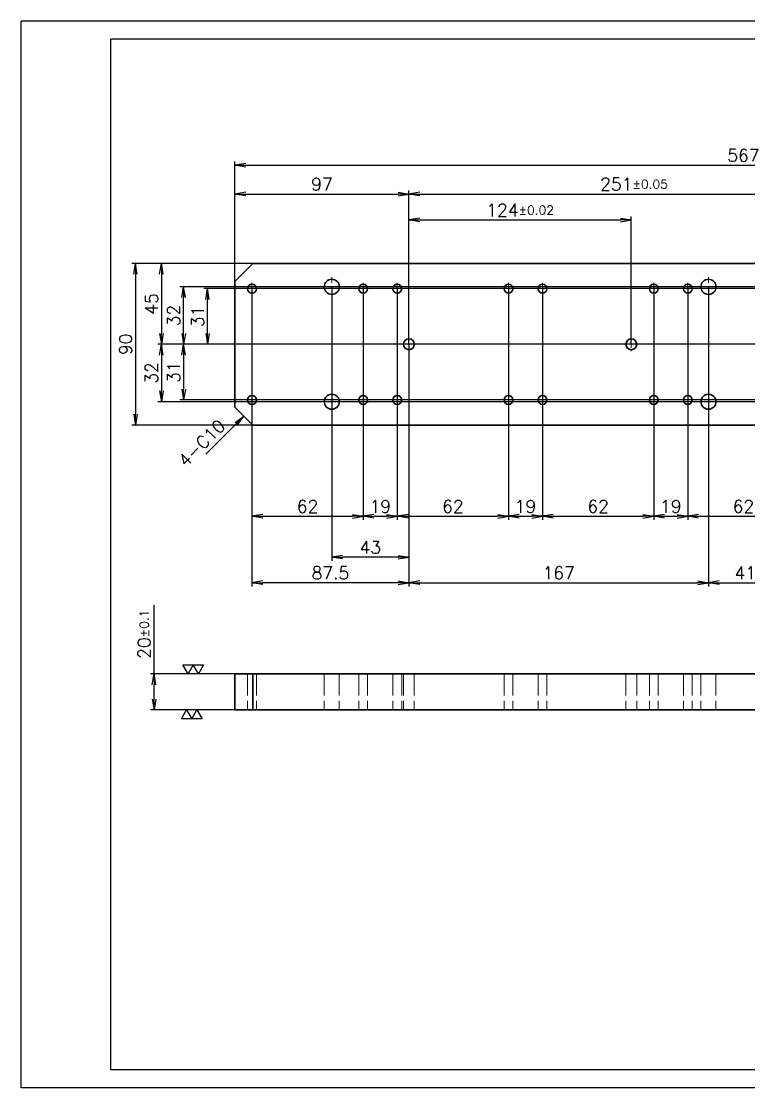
# Model space of a CAD drawing. Extents: x 0 to 18500, y -51 to 3802.
# Drawn here: x 16292 to 16697, y -5 to 589 of the extents above; entities that cross this region are included whole.
import ezdxf

# ---------------------------------------------------------------- set-up
doc = ezdxf.new("R2010")
doc.units = 0
doc.header["$MEASUREMENT"] = 0
for name, pattern in [('CENTER-HOKUTO', [23, 20, -1, 1, -1]), ('DASHDOT', [18.5, 12, -3, 0.5, -3]), ('DASHED', [15, 12, -3]), ('HIDDEN-HOKUTO', [3.8, 2.5, -1.3])]:
    doc.linetypes.add(name, pattern=pattern)
doc.layers.get('0').update_dxf_attribs({"linetype": 'CONTINUOUS'})
doc.layers.get('DEFPOINTS').update_dxf_attribs({"linetype": 'CONTINUOUS'})
for name, color, linetype in [('AM_7', 2, 'CENTER-HOKUTO'), ('AM_HID', 1, 'HIDDEN-HOKUTO'), ('AM_VIS', 7, 'CONTINUOUS'), ('WORD_DIM', 253, 'CONTINUOUS')]:
    doc.layers.add(name, color=color, linetype=linetype)
doc.styles.get("Standard").update_dxf_attribs({"font": 'romans.shx', "bigfont": 'bigfont.shx'})
doc.dimstyles.new('STANDARD1-2', dxfattribs={"dimscale": 2, "dimtxt": 3.5, "dimasz": 3, "dimexe": 1, "dimexo": 0, "dimgap": 1, "dimtad": 3, "dimdsep": 46, "dimtxsty": 'Standard', "dimblk1": 'OPEN', "dimblk2": 'OPEN', "dimsah": 1, "dimcen": 0, "dimclrd": 256, "dimclre": 256, "dimclrt": 3, "dimadec": 0, "dimazin": 0, "dimtfac": 1, "dimtmove": 0, "dimatfit": 3, "dimldrblk": 'OPEN', "dimfxl": 0, "dimtolj": 1, "dimtzin": 0, "dimarcsym": 0})

# ---------------------------------------------------------------- blocks, each defined once
blk = doc.blocks.new('_OPEN')
at = {"color": 0}
for p, q in [((-1, 0.167), (0, 0)), ((-1, -0.167), (0, 0)), ((0, 0), (-1, 0))]:
    blk.add_line(p, q, dxfattribs=at)
blk = doc.blocks.new('*D1468')
at = {"layer": 'DEFPOINTS', "color": 0, "linetype": 'Continuous'}
for p in [(16977.64, 508.7), (16410.64, 443.96), (16977.64, 443.96)]:
    blk.add_point(p, dxfattribs=at)
at = {"layer": 'WORD_DIM', "linetype": 'Continuous', "lineweight": -2}
for p, q in [((16410.64, 443.96), (16410.64, 510.7)), ((16416.64, 508.7), (16971.64, 508.7)), ((16977.64, 443.96), (16977.64, 510.7))]:
    blk.add_line(p, q, dxfattribs=at)
at = {"layer": 'WORD_DIM', "linetype": 'Continuous', "lineweight": -2, "xscale": 6, "yscale": 6, "zscale": 6, "rotation": 180}
blk.add_blockref('_OPEN', (16410.64, 508.7), dxfattribs=at)
at = {"layer": 'WORD_DIM', "linetype": 'Continuous', "lineweight": -2, "xscale": 6, "yscale": 6, "zscale": 6}
blk.add_blockref('_OPEN', (16977.64, 508.7), dxfattribs=at)
at = {"layer": 'WORD_DIM', "color": 3, "linetype": 'Continuous', "insert": (16694.14, 514.2), "char_height": 7, "attachment_point": 5}
blk.add_mtext('\\A1;567', dxfattribs=at)
blk = doc.blocks.new('*D1469')
at = {"layer": 'DEFPOINTS', "color": 0, "linetype": 'Continuous'}
for p in [(16420.64, 453.96), (16355.2, 363.96), (16420.64, 363.96)]:
    blk.add_point(p, dxfattribs=at)
at = {"layer": 'WORD_DIM', "linetype": 'Continuous', "lineweight": -2}
for p, q in [((16420.64, 453.96), (16353.2, 453.96)), ((16355.2, 447.96), (16355.2, 369.96)), ((16420.64, 363.96), (16353.2, 363.96))]:
    blk.add_line(p, q, dxfattribs=at)
at = {"layer": 'WORD_DIM', "linetype": 'Continuous', "lineweight": -2, "xscale": 6, "yscale": 6, "zscale": 6}
for p, rotation in [((16355.2, 453.96), 90), ((16355.2, 363.96), 270)]:
    blk.add_blockref('_OPEN', p, dxfattribs=dict(at, rotation=rotation))
at = {"layer": 'WORD_DIM', "color": 3, "linetype": 'Continuous', "insert": (16349.7, 408.96), "char_height": 7, "attachment_point": 5, "rotation": 90}
blk.add_mtext('\\A1;90', dxfattribs=at)
blk = doc.blocks.new('*D1470')
at = {"layer": 'DEFPOINTS', "color": 0, "linetype": 'Continuous'}
for p in [(16365.56, 225.32), (16410.64, 225.32), (16410.64, 205.32)]:
    blk.add_point(p, dxfattribs=at)
at = {"layer": 'WORD_DIM', "linetype": 'Continuous', "lineweight": -2}
for p, q in [((16365.56, 225.32), (16365.56, 263.62)), ((16410.64, 225.32), (16363.56, 225.32)), ((16365.56, 211.32), (16365.56, 219.32)), ((16410.64, 205.32), (16363.56, 205.32))]:
    blk.add_line(p, q, dxfattribs=at)
at = {"layer": 'WORD_DIM', "linetype": 'Continuous', "lineweight": -2, "xscale": 6, "yscale": 6, "zscale": 6}
for p, rotation in [((16365.56, 225.32), 90), ((16365.56, 205.32), 270)]:
    blk.add_blockref('_OPEN', p, dxfattribs=dict(at, rotation=rotation))
at = {"layer": 'WORD_DIM', "color": 3, "linetype": 'Continuous', "insert": (16360.06, 247.47), "char_height": 7, "attachment_point": 5, "rotation": 90}
blk.add_mtext('\\A1;20{\\H0.715x;%%p0.1}', dxfattribs=at)
blk = doc.blocks.new('*D1471')
at = {"layer": 'DEFPOINTS', "color": 0, "linetype": 'Continuous'}
for p in [(16507.64, 492.66), (16410.64, 443.96), (16507.64, 408.96)]:
    blk.add_point(p, dxfattribs=at)
at = {"layer": 'WORD_DIM', "linetype": 'Continuous', "lineweight": -2}
for p, q in [((16410.64, 443.96), (16410.64, 494.66)), ((16507.64, 408.96), (16507.64, 494.66)), ((16416.64, 492.66), (16501.64, 492.66))]:
    blk.add_line(p, q, dxfattribs=at)
at = {"layer": 'WORD_DIM', "linetype": 'Continuous', "lineweight": -2, "xscale": 6, "yscale": 6, "zscale": 6, "rotation": 180}
blk.add_blockref('_OPEN', (16410.64, 492.66), dxfattribs=at)
at = {"layer": 'WORD_DIM', "linetype": 'Continuous', "lineweight": -2, "xscale": 6, "yscale": 6, "zscale": 6}
blk.add_blockref('_OPEN', (16507.64, 492.66), dxfattribs=at)
at = {"layer": 'WORD_DIM', "color": 3, "linetype": 'Continuous', "insert": (16459.14, 498.16), "char_height": 7, "attachment_point": 5}
blk.add_mtext('\\A1;97', dxfattribs=at)
blk = doc.blocks.new('*D1472')
at = {"layer": 'DEFPOINTS', "color": 0, "linetype": 'Continuous'}
for p in [(16631.64, 478.2), (16507.64, 408.96), (16631.64, 408.96)]:
    blk.add_point(p, dxfattribs=at)
at = {"layer": 'WORD_DIM', "linetype": 'Continuous', "lineweight": -2}
for p, q in [((16507.64, 408.96), (16507.64, 480.2)), ((16513.64, 478.2), (16625.64, 478.2)), ((16631.64, 408.96), (16631.64, 480.2))]:
    blk.add_line(p, q, dxfattribs=at)
at = {"layer": 'WORD_DIM', "linetype": 'Continuous', "lineweight": -2, "xscale": 6, "yscale": 6, "zscale": 6, "rotation": 180}
blk.add_blockref('_OPEN', (16507.64, 478.2), dxfattribs=at)
at = {"layer": 'WORD_DIM', "linetype": 'Continuous', "lineweight": -2, "xscale": 6, "yscale": 6, "zscale": 6}
blk.add_blockref('_OPEN', (16631.64, 478.2), dxfattribs=at)
at = {"layer": 'WORD_DIM', "color": 3, "linetype": 'Continuous', "insert": (16569.64, 483.7), "char_height": 7, "attachment_point": 5}
blk.add_mtext('\\A1;124{\\H0.715x;%%p0.02}', dxfattribs=at)
blk = doc.blocks.new('*D1473')
at = {"layer": 'DEFPOINTS', "color": 0, "linetype": 'Continuous'}
for p in [(16758.64, 492.66), (16507.64, 408.96), (16758.64, 408.96)]:
    blk.add_point(p, dxfattribs=at)
at = {"layer": 'WORD_DIM', "linetype": 'Continuous', "lineweight": -2}
for p, q in [((16507.64, 408.96), (16507.64, 494.66)), ((16758.64, 408.96), (16758.64, 494.66)), ((16513.64, 492.66), (16752.64, 492.66))]:
    blk.add_line(p, q, dxfattribs=at)
at = {"layer": 'WORD_DIM', "linetype": 'Continuous', "lineweight": -2, "xscale": 6, "yscale": 6, "zscale": 6, "rotation": 180}
blk.add_blockref('_OPEN', (16507.64, 492.66), dxfattribs=at)
at = {"layer": 'WORD_DIM', "linetype": 'Continuous', "lineweight": -2, "xscale": 6, "yscale": 6, "zscale": 6}
blk.add_blockref('_OPEN', (16758.64, 492.66), dxfattribs=at)
at = {"layer": 'WORD_DIM', "color": 3, "linetype": 'Continuous', "insert": (16633.14, 498.16), "char_height": 7, "attachment_point": 5}
blk.add_mtext('\\A1;251{\\H0.715x;%%p0.05}', dxfattribs=at)
blk = doc.blocks.new('*D1475')
at = {"layer": 'DEFPOINTS', "color": 0, "linetype": 'Continuous'}
for p in [(16420.64, 453.96), (16369.65, 408.96), (16882.64, 408.96)]:
    blk.add_point(p, dxfattribs=at)
at = {"layer": 'WORD_DIM', "linetype": 'Continuous', "lineweight": -2}
for p, q in [((16420.64, 453.96), (16367.65, 453.96)), ((16369.65, 447.96), (16369.65, 414.96)), ((16882.64, 408.96), (16367.65, 408.96))]:
    blk.add_line(p, q, dxfattribs=at)
at = {"layer": 'WORD_DIM', "linetype": 'Continuous', "lineweight": -2, "xscale": 6, "yscale": 6, "zscale": 6}
for p, rotation in [((16369.65, 453.96), 90), ((16369.65, 408.96), 270)]:
    blk.add_blockref('_OPEN', p, dxfattribs=dict(at, rotation=rotation))
at = {"layer": 'WORD_DIM', "color": 3, "linetype": 'Continuous', "insert": (16364.15, 431.46), "char_height": 7, "attachment_point": 5, "rotation": 90}
blk.add_mtext('\\A1;45', dxfattribs=at)
blk = doc.blocks.new('*D1476')
at = {"layer": 'DEFPOINTS', "color": 0, "linetype": 'Continuous'}
for p in [(16420.14, 439.96), (16507.64, 408.96), (16420.14, 276.11)]:
    blk.add_point(p, dxfattribs=at)
at = {"layer": 'WORD_DIM', "linetype": 'Continuous', "lineweight": -2}
for p, q in [((16420.14, 439.96), (16420.14, 274.11)), ((16507.64, 408.96), (16507.64, 274.11)), ((16501.64, 276.11), (16426.14, 276.11))]:
    blk.add_line(p, q, dxfattribs=at)
at = {"layer": 'WORD_DIM', "linetype": 'Continuous', "lineweight": -2, "xscale": 6, "yscale": 6, "zscale": 6, "rotation": 180}
blk.add_blockref('_OPEN', (16420.14, 276.11), dxfattribs=at)
at = {"layer": 'WORD_DIM', "linetype": 'Continuous', "lineweight": -2, "xscale": 6, "yscale": 6, "zscale": 6}
blk.add_blockref('_OPEN', (16507.64, 276.11), dxfattribs=at)
at = {"layer": 'WORD_DIM', "color": 3, "linetype": 'Continuous', "insert": (16463.89, 281.61), "char_height": 7, "attachment_point": 5}
blk.add_mtext('\\A1;87.5', dxfattribs=at)
blk = doc.blocks.new('*D1477')
at = {"layer": 'DEFPOINTS', "color": 0, "linetype": 'Continuous'}
for p in [(16420.14, 439.96), (16482.14, 439.96), (16482.14, 313.17)]:
    blk.add_point(p, dxfattribs=at)
at = {"layer": 'WORD_DIM', "linetype": 'Continuous', "lineweight": -2}
for p, q in [((16420.14, 439.96), (16420.14, 311.17)), ((16482.14, 439.96), (16482.14, 311.17)), ((16426.14, 313.17), (16476.14, 313.17))]:
    blk.add_line(p, q, dxfattribs=at)
at = {"layer": 'WORD_DIM', "linetype": 'Continuous', "lineweight": -2, "xscale": 6, "yscale": 6, "zscale": 6, "rotation": 180}
blk.add_blockref('_OPEN', (16420.14, 313.17), dxfattribs=at)
at = {"layer": 'WORD_DIM', "linetype": 'Continuous', "lineweight": -2, "xscale": 6, "yscale": 6, "zscale": 6}
blk.add_blockref('_OPEN', (16482.14, 313.17), dxfattribs=at)
at = {"layer": 'WORD_DIM', "color": 3, "linetype": 'Continuous', "insert": (16451.14, 318.67), "char_height": 7, "attachment_point": 5}
blk.add_mtext('\\A1;62', dxfattribs=at)
blk = doc.blocks.new('*D1478')
at = {"layer": 'DEFPOINTS', "color": 0, "linetype": 'Continuous'}
for p in [(16482.14, 439.96), (16501.14, 439.96), (16501.14, 313.17)]:
    blk.add_point(p, dxfattribs=at)
at = {"layer": 'WORD_DIM', "linetype": 'Continuous', "lineweight": -2}
for p, q in [((16482.14, 439.96), (16482.14, 311.17)), ((16501.14, 439.96), (16501.14, 311.17)), ((16488.14, 313.17), (16495.14, 313.17))]:
    blk.add_line(p, q, dxfattribs=at)
at = {"layer": 'WORD_DIM', "linetype": 'Continuous', "lineweight": -2, "xscale": 6, "yscale": 6, "zscale": 6, "rotation": 180}
blk.add_blockref('_OPEN', (16482.14, 313.17), dxfattribs=at)
at = {"layer": 'WORD_DIM', "linetype": 'Continuous', "lineweight": -2, "xscale": 6, "yscale": 6, "zscale": 6}
blk.add_blockref('_OPEN', (16501.14, 313.17), dxfattribs=at)
at = {"layer": 'WORD_DIM', "color": 3, "linetype": 'Continuous', "insert": (16491.64, 318.67), "char_height": 7, "attachment_point": 5}
blk.add_mtext('\\A1;19', dxfattribs=at)
blk = doc.blocks.new('*D1479')
at = {"layer": 'DEFPOINTS', "color": 0, "linetype": 'Continuous'}
for p in [(16501.14, 439.96), (16563.14, 439.96), (16563.14, 313.17)]:
    blk.add_point(p, dxfattribs=at)
at = {"layer": 'WORD_DIM', "linetype": 'Continuous', "lineweight": -2}
for p, q in [((16501.14, 439.96), (16501.14, 311.17)), ((16563.14, 439.96), (16563.14, 311.17)), ((16507.14, 313.17), (16557.14, 313.17))]:
    blk.add_line(p, q, dxfattribs=at)
at = {"layer": 'WORD_DIM', "linetype": 'Continuous', "lineweight": -2, "xscale": 6, "yscale": 6, "zscale": 6, "rotation": 180}
blk.add_blockref('_OPEN', (16501.14, 313.17), dxfattribs=at)
at = {"layer": 'WORD_DIM', "linetype": 'Continuous', "lineweight": -2, "xscale": 6, "yscale": 6, "zscale": 6}
blk.add_blockref('_OPEN', (16563.14, 313.17), dxfattribs=at)
at = {"layer": 'WORD_DIM', "color": 3, "linetype": 'Continuous', "insert": (16532.14, 318.67), "char_height": 7, "attachment_point": 5}
blk.add_mtext('\\A1;62', dxfattribs=at)
blk = doc.blocks.new('*D1480')
at = {"layer": 'DEFPOINTS', "color": 0, "linetype": 'Continuous'}
for p in [(16563.14, 439.96), (16582.14, 439.96), (16582.14, 313.17)]:
    blk.add_point(p, dxfattribs=at)
at = {"layer": 'WORD_DIM', "linetype": 'Continuous', "lineweight": -2}
for p, q in [((16563.14, 439.96), (16563.14, 311.17)), ((16582.14, 439.96), (16582.14, 311.17)), ((16569.14, 313.17), (16576.14, 313.17))]:
    blk.add_line(p, q, dxfattribs=at)
at = {"layer": 'WORD_DIM', "linetype": 'Continuous', "lineweight": -2, "xscale": 6, "yscale": 6, "zscale": 6, "rotation": 180}
blk.add_blockref('_OPEN', (16563.14, 313.17), dxfattribs=at)
at = {"layer": 'WORD_DIM', "linetype": 'Continuous', "lineweight": -2, "xscale": 6, "yscale": 6, "zscale": 6}
blk.add_blockref('_OPEN', (16582.14, 313.17), dxfattribs=at)
at = {"layer": 'WORD_DIM', "color": 3, "linetype": 'Continuous', "insert": (16572.64, 318.67), "char_height": 7, "attachment_point": 5}
blk.add_mtext('\\A1;19', dxfattribs=at)
blk = doc.blocks.new('*D1481')
at = {"layer": 'DEFPOINTS', "color": 0, "linetype": 'Continuous'}
for p in [(16582.14, 439.96), (16644.14, 439.96), (16644.14, 313.17)]:
    blk.add_point(p, dxfattribs=at)
at = {"layer": 'WORD_DIM', "linetype": 'Continuous', "lineweight": -2}
for p, q in [((16582.14, 439.96), (16582.14, 311.17)), ((16644.14, 439.96), (16644.14, 311.17)), ((16588.14, 313.17), (16638.14, 313.17))]:
    blk.add_line(p, q, dxfattribs=at)
at = {"layer": 'WORD_DIM', "linetype": 'Continuous', "lineweight": -2, "xscale": 6, "yscale": 6, "zscale": 6, "rotation": 180}
blk.add_blockref('_OPEN', (16582.14, 313.17), dxfattribs=at)
at = {"layer": 'WORD_DIM', "linetype": 'Continuous', "lineweight": -2, "xscale": 6, "yscale": 6, "zscale": 6}
blk.add_blockref('_OPEN', (16644.14, 313.17), dxfattribs=at)
at = {"layer": 'WORD_DIM', "color": 3, "linetype": 'Continuous', "insert": (16613.14, 318.67), "char_height": 7, "attachment_point": 5}
blk.add_mtext('\\A1;62', dxfattribs=at)
blk = doc.blocks.new('*D1482')
at = {"layer": 'DEFPOINTS', "color": 0, "linetype": 'Continuous'}
for p in [(16644.14, 439.96), (16663.14, 439.96), (16663.14, 313.17)]:
    blk.add_point(p, dxfattribs=at)
at = {"layer": 'WORD_DIM', "linetype": 'Continuous', "lineweight": -2}
for p, q in [((16644.14, 439.96), (16644.14, 311.17)), ((16663.14, 439.96), (16663.14, 311.17)), ((16650.14, 313.17), (16657.14, 313.17))]:
    blk.add_line(p, q, dxfattribs=at)
at = {"layer": 'WORD_DIM', "linetype": 'Continuous', "lineweight": -2, "xscale": 6, "yscale": 6, "zscale": 6, "rotation": 180}
blk.add_blockref('_OPEN', (16644.14, 313.17), dxfattribs=at)
at = {"layer": 'WORD_DIM', "linetype": 'Continuous', "lineweight": -2, "xscale": 6, "yscale": 6, "zscale": 6}
blk.add_blockref('_OPEN', (16663.14, 313.17), dxfattribs=at)
at = {"layer": 'WORD_DIM', "color": 3, "linetype": 'Continuous', "insert": (16653.64, 318.67), "char_height": 7, "attachment_point": 5}
blk.add_mtext('\\A1;19', dxfattribs=at)
blk = doc.blocks.new('*D1483')
at = {"layer": 'DEFPOINTS', "color": 0, "linetype": 'Continuous'}
for p in [(16663.14, 439.96), (16725.14, 439.96), (16725.14, 313.17)]:
    blk.add_point(p, dxfattribs=at)
at = {"layer": 'WORD_DIM', "linetype": 'Continuous', "lineweight": -2}
for p, q in [((16663.14, 439.96), (16663.14, 311.17)), ((16725.14, 439.96), (16725.14, 311.17)), ((16669.14, 313.17), (16719.14, 313.17))]:
    blk.add_line(p, q, dxfattribs=at)
at = {"layer": 'WORD_DIM', "linetype": 'Continuous', "lineweight": -2, "xscale": 6, "yscale": 6, "zscale": 6, "rotation": 180}
blk.add_blockref('_OPEN', (16663.14, 313.17), dxfattribs=at)
at = {"layer": 'WORD_DIM', "linetype": 'Continuous', "lineweight": -2, "xscale": 6, "yscale": 6, "zscale": 6}
blk.add_blockref('_OPEN', (16725.14, 313.17), dxfattribs=at)
at = {"layer": 'WORD_DIM', "color": 3, "linetype": 'Continuous', "insert": (16694.14, 318.67), "char_height": 7, "attachment_point": 5}
blk.add_mtext('\\A1;62', dxfattribs=at)
blk = doc.blocks.new('*D1490')
at = {"layer": 'DEFPOINTS', "color": 0, "linetype": 'Continuous'}
for p in [(16464.64, 440.96), (16507.64, 408.96), (16464.64, 290.37)]:
    blk.add_point(p, dxfattribs=at)
at = {"layer": 'WORD_DIM', "linetype": 'Continuous', "lineweight": -2}
for p, q in [((16464.64, 440.96), (16464.64, 288.37)), ((16507.64, 408.96), (16507.64, 288.37)), ((16501.64, 290.37), (16470.64, 290.37))]:
    blk.add_line(p, q, dxfattribs=at)
at = {"layer": 'WORD_DIM', "linetype": 'Continuous', "lineweight": -2, "xscale": 6, "yscale": 6, "zscale": 6, "rotation": 180}
blk.add_blockref('_OPEN', (16464.64, 290.37), dxfattribs=at)
at = {"layer": 'WORD_DIM', "linetype": 'Continuous', "lineweight": -2, "xscale": 6, "yscale": 6, "zscale": 6}
blk.add_blockref('_OPEN', (16507.64, 290.37), dxfattribs=at)
at = {"layer": 'WORD_DIM', "color": 3, "linetype": 'Continuous', "insert": (16486.14, 295.87), "char_height": 7, "attachment_point": 5}
blk.add_mtext('\\A1;43', dxfattribs=at)
blk = doc.blocks.new('*D1491')
at = {"layer": 'DEFPOINTS', "color": 0, "linetype": 'Continuous'}
for p in [(16674.64, 440.96), (16507.64, 408.96), (16674.64, 276.11)]:
    blk.add_point(p, dxfattribs=at)
at = {"layer": 'WORD_DIM', "linetype": 'Continuous', "lineweight": -2}
for p, q in [((16674.64, 440.96), (16674.64, 274.11)), ((16507.64, 408.96), (16507.64, 274.11)), ((16513.64, 276.11), (16668.64, 276.11))]:
    blk.add_line(p, q, dxfattribs=at)
at = {"layer": 'WORD_DIM', "linetype": 'Continuous', "lineweight": -2, "xscale": 6, "yscale": 6, "zscale": 6, "rotation": 180}
blk.add_blockref('_OPEN', (16507.64, 276.11), dxfattribs=at)
at = {"layer": 'WORD_DIM', "linetype": 'Continuous', "lineweight": -2, "xscale": 6, "yscale": 6, "zscale": 6}
blk.add_blockref('_OPEN', (16674.64, 276.11), dxfattribs=at)
at = {"layer": 'WORD_DIM', "color": 3, "linetype": 'Continuous', "insert": (16591.14, 281.61), "char_height": 7, "attachment_point": 5}
blk.add_mtext('\\A1;167', dxfattribs=at)
blk = doc.blocks.new('*D1492')
at = {"layer": 'DEFPOINTS', "color": 0, "linetype": 'Continuous'}
for p in [(16674.64, 440.96), (16715.64, 440.96), (16715.64, 276.11)]:
    blk.add_point(p, dxfattribs=at)
at = {"layer": 'WORD_DIM', "linetype": 'Continuous', "lineweight": -2}
for p, q in [((16674.64, 440.96), (16674.64, 274.11)), ((16715.64, 440.96), (16715.64, 274.11)), ((16680.64, 276.11), (16709.64, 276.11))]:
    blk.add_line(p, q, dxfattribs=at)
at = {"layer": 'WORD_DIM', "linetype": 'Continuous', "lineweight": -2, "xscale": 6, "yscale": 6, "zscale": 6, "rotation": 180}
blk.add_blockref('_OPEN', (16674.64, 276.11), dxfattribs=at)
at = {"layer": 'WORD_DIM', "linetype": 'Continuous', "lineweight": -2, "xscale": 6, "yscale": 6, "zscale": 6}
blk.add_blockref('_OPEN', (16715.64, 276.11), dxfattribs=at)
at = {"layer": 'WORD_DIM', "color": 3, "linetype": 'Continuous', "insert": (16695.14, 281.61), "char_height": 7, "attachment_point": 5}
blk.add_mtext('\\A1;41', dxfattribs=at)
blk = doc.blocks.new('*D1494')
at = {"layer": 'DEFPOINTS', "color": 0, "linetype": 'Continuous'}
for p in [(16395.34, 439.96), (16968.14, 439.96), (16507.64, 408.96)]:
    blk.add_point(p, dxfattribs=at)
at = {"layer": 'WORD_DIM', "linetype": 'Continuous', "lineweight": -2}
for p, q in [((16968.14, 439.96), (16393.34, 439.96)), ((16395.34, 414.96), (16395.34, 433.96)), ((16507.64, 408.96), (16393.34, 408.96))]:
    blk.add_line(p, q, dxfattribs=at)
at = {"layer": 'WORD_DIM', "linetype": 'Continuous', "lineweight": -2, "xscale": 6, "yscale": 6, "zscale": 6}
for p, rotation in [((16395.34, 439.96), 90), ((16395.34, 408.96), 270)]:
    blk.add_blockref('_OPEN', p, dxfattribs=dict(at, rotation=rotation))
at = {"layer": 'WORD_DIM', "color": 3, "linetype": 'Continuous', "insert": (16389.84, 424.46), "char_height": 7, "attachment_point": 5, "rotation": 90}
blk.add_mtext('\\A1;31', dxfattribs=at)
blk = doc.blocks.new('*D1495')
at = {"layer": 'DEFPOINTS', "color": 0, "linetype": 'Continuous'}
for p in [(16381.99, 440.96), (16925.64, 440.96), (16507.64, 408.96)]:
    blk.add_point(p, dxfattribs=at)
at = {"layer": 'WORD_DIM', "linetype": 'Continuous', "lineweight": -2}
for p, q in [((16925.64, 440.96), (16379.99, 440.96)), ((16381.99, 414.96), (16381.99, 434.96)), ((16507.64, 408.96), (16379.99, 408.96))]:
    blk.add_line(p, q, dxfattribs=at)
at = {"layer": 'WORD_DIM', "linetype": 'Continuous', "lineweight": -2, "xscale": 6, "yscale": 6, "zscale": 6}
for p, rotation in [((16381.99, 440.96), 90), ((16381.99, 408.96), 270)]:
    blk.add_blockref('_OPEN', p, dxfattribs=dict(at, rotation=rotation))
at = {"layer": 'WORD_DIM', "color": 3, "linetype": 'Continuous', "insert": (16376.49, 424.96), "char_height": 7, "attachment_point": 5, "rotation": 90}
blk.add_mtext('\\A1;32', dxfattribs=at)
blk = doc.blocks.new('*D1496')
at = {"layer": 'DEFPOINTS', "color": 0, "linetype": 'Continuous'}
for p in [(16507.64, 408.96), (16381.99, 377.96), (16968.14, 377.96)]:
    blk.add_point(p, dxfattribs=at)
at = {"layer": 'WORD_DIM', "linetype": 'Continuous', "lineweight": -2}
for p, q in [((16507.64, 408.96), (16379.99, 408.96)), ((16381.99, 402.96), (16381.99, 383.96)), ((16968.14, 377.96), (16379.99, 377.96))]:
    blk.add_line(p, q, dxfattribs=at)
at = {"layer": 'WORD_DIM', "linetype": 'Continuous', "lineweight": -2, "xscale": 6, "yscale": 6, "zscale": 6}
for p, rotation in [((16381.99, 408.96), 90), ((16381.99, 377.96), 270)]:
    blk.add_blockref('_OPEN', p, dxfattribs=dict(at, rotation=rotation))
at = {"layer": 'WORD_DIM', "color": 3, "linetype": 'Continuous', "insert": (16376.49, 393.46), "char_height": 7, "attachment_point": 5, "rotation": 90}
blk.add_mtext('\\A1;31', dxfattribs=at)
blk = doc.blocks.new('*D1497')
at = {"layer": 'DEFPOINTS', "color": 0, "linetype": 'Continuous'}
for p in [(16507.64, 408.96), (16369.65, 376.96), (16925.64, 376.96)]:
    blk.add_point(p, dxfattribs=at)
at = {"layer": 'WORD_DIM', "linetype": 'Continuous', "lineweight": -2}
for p, q in [((16507.64, 408.96), (16367.65, 408.96)), ((16369.65, 402.96), (16369.65, 382.96)), ((16925.64, 376.96), (16367.65, 376.96))]:
    blk.add_line(p, q, dxfattribs=at)
at = {"layer": 'WORD_DIM', "linetype": 'Continuous', "lineweight": -2, "xscale": 6, "yscale": 6, "zscale": 6}
for p, rotation in [((16369.65, 408.96), 90), ((16369.65, 376.96), 270)]:
    blk.add_blockref('_OPEN', p, dxfattribs=dict(at, rotation=rotation))
at = {"layer": 'WORD_DIM', "color": 3, "linetype": 'Continuous', "insert": (16364.15, 392.96), "char_height": 7, "attachment_point": 5, "rotation": 90}
blk.add_mtext('\\A1;32', dxfattribs=at)

msp = doc.modelspace()

# ---------------------------------------------------------------- linework, layer by layer
at = {"color": 7, "lineweight": 35, "ltscale": 0.353553}
for p, q in [((16420.64465, 453.96283), (16410.64465, 443.96283)), ((16420.64465, 363.96283), (16410.64465, 373.96283))]:
    msp.add_line(p, q, dxfattribs=at)
at = {"color": 7, "lineweight": 35}
for p, q in [((16420.64465, 453.96283), (16967.64465, 453.96283)), ((16410.64465, 373.96283), (16410.64465, 443.96283)), ((16967.64465, 363.96283), (16420.64465, 363.96283)), ((16410.64465, 205.32282), (16410.64465, 225.32282)), ((16967.64465, 225.32282), (16420.64465, 225.32282)), ((16420.64465, 205.32282), (16420.64465, 225.32282)), ((16967.64465, 205.32282), (16420.64465, 205.32282))]:
    msp.add_line(p, q, dxfattribs=at)
at = {"color": 7, "lineweight": 35, "ltscale": 0.25}
for p, q in [((16420.64465, 225.32282), (16410.64465, 225.32282)), ((16420.64465, 205.32282), (16410.64465, 205.32282))]:
    msp.add_line(p, q, dxfattribs=at)
at = {"color": 7, "lineweight": 35}
for centre, radius in [((16420.14465, 439.96283), 2.4585), ((16464.64465, 440.96283), 4.188), ((16482.14465, 439.96283), 2.4585), ((16501.14465, 439.96283), 2.4585), ((16563.14465, 439.96283), 2.4585), ((16582.14465, 439.96283), 2.4585), ((16644.14465, 439.96283), 2.4585), ((16663.14465, 439.96283), 2.4585), ((16674.64465, 440.96283), 4.188), ((16507.64465, 408.96283), 3), ((16631.64465, 408.96283), 3), ((16420.14465, 377.96283), 2.4585), ((16464.64465, 376.96283), 4.188), ((16482.14465, 377.96283), 2.4585), ((16501.14465, 377.96283), 2.4585), ((16563.14465, 377.96283), 2.4585), ((16582.14465, 377.96283), 2.4585), ((16644.14465, 377.96283), 2.4585), ((16663.14465, 377.96283), 2.4585), ((16674.64465, 376.96283), 4.188)]:
    msp.add_circle(centre, radius, dxfattribs=at)
at = {"layer": 'AM_7', "color": 2, "linetype": 'DASHDOT', "lineweight": 13, "ltscale": 0.27222}
for p, q in [((16464.64465, 446.40723), (16464.64465, 435.51844)), ((16674.64465, 446.40723), (16674.64465, 435.51844)), ((16464.64465, 382.40723), (16464.64465, 371.51844)), ((16674.64465, 382.40723), (16674.64465, 371.51844))]:
    msp.add_line(p, q, dxfattribs=at)
at = {"layer": 'AM_7', "color": 2, "linetype": 'DASHDOT', "lineweight": 13, "ltscale": 0.159802}
for p, q in [((16423.34069, 439.96283), (16416.9486, 439.96283)), ((16420.14465, 443.15888), (16420.14465, 436.76679)), ((16485.34069, 439.96283), (16478.9486, 439.96283)), ((16482.14465, 443.15888), (16482.14465, 436.76679)), ((16504.34069, 439.96283), (16497.9486, 439.96283)), ((16501.14465, 443.15888), (16501.14465, 436.76679)), ((16566.34069, 439.96283), (16559.9486, 439.96283)), ((16563.14465, 443.15888), (16563.14465, 436.76679)), ((16585.34069, 439.96283), (16578.9486, 439.96283)), ((16582.14465, 443.15888), (16582.14465, 436.76679)), ((16647.34069, 439.96283), (16640.9486, 439.96283)), ((16644.14465, 443.15888), (16644.14465, 436.76679)), ((16666.34069, 439.96283), (16659.9486, 439.96283)), ((16663.14465, 443.15888), (16663.14465, 436.76679)), ((16420.14465, 381.15888), (16420.14465, 374.76679)), ((16482.14465, 381.15888), (16482.14465, 374.76679)), ((16501.14465, 381.15888), (16501.14465, 374.76679)), ((16563.14465, 381.15888), (16563.14465, 374.76679)), ((16582.14465, 381.15888), (16582.14465, 374.76679)), ((16644.14465, 381.15888), (16644.14465, 374.76679)), ((16663.14465, 381.15888), (16663.14465, 374.76679)), ((16423.34069, 377.96283), (16416.9486, 377.96283)), ((16485.34069, 377.96283), (16478.9486, 377.96283)), ((16504.34069, 377.96283), (16497.9486, 377.96283)), ((16566.34069, 377.96283), (16559.9486, 377.96283)), ((16585.34069, 377.96283), (16578.9486, 377.96283)), ((16647.34069, 377.96283), (16640.9486, 377.96283)), ((16666.34069, 377.96283), (16659.9486, 377.96283))]:
    msp.add_line(p, q, dxfattribs=at)
at = {"layer": 'AM_7', "color": 2, "linetype": 'DASHDOT', "lineweight": 13, "ltscale": 0.272217}
for p, q in [((16470.08898, 440.96283), (16459.20031, 440.96283)), ((16680.08898, 440.96283), (16669.20031, 440.96283)), ((16470.08898, 376.96283), (16459.20031, 376.96283)), ((16680.08898, 376.96283), (16669.20031, 376.96283))]:
    msp.add_line(p, q, dxfattribs=at)
at = {"layer": 'AM_7', "color": 2, "linetype": 'DASHDOT', "lineweight": 13, "ltscale": 0.195001}
for p, q in [((16507.64465, 412.86286), (16507.64465, 405.06281)), ((16631.64465, 412.86286), (16631.64465, 405.06281))]:
    msp.add_line(p, q, dxfattribs=at)
at = {"layer": 'AM_7', "color": 2, "linetype": 'DASHDOT', "lineweight": 13, "ltscale": 0.194995}
for p, q in [((16511.54455, 408.96283), (16503.74475, 408.96283)), ((16635.54455, 408.96283), (16627.74475, 408.96283))]:
    msp.add_line(p, q, dxfattribs=at)
at = {"layer": 'AM_HID', "color": 1, "linetype": 'DASHED', "lineweight": 13}
for p, q in [((16417.68615, 225.32282), (16417.68615, 205.32282)), ((16417.68615, 225.32282), (16417.68615, 205.32282)), ((16420.64465, 205.32282), (16420.64465, 225.32282)), ((16422.60314, 225.32282), (16422.60314, 205.32282)), ((16422.60314, 225.32282), (16422.60314, 205.32282)), ((16460.45666, 225.32282), (16460.45666, 205.32282)), ((16460.45666, 225.32282), (16460.45666, 205.32282)), ((16468.83264, 225.32282), (16468.83264, 205.32282)), ((16468.83264, 225.32282), (16468.83264, 205.32282)), ((16479.68615, 225.32282), (16479.68615, 205.32282)), ((16479.68615, 225.32282), (16479.68615, 205.32282)), ((16484.60314, 225.32282), (16484.60314, 205.32282)), ((16484.60314, 225.32282), (16484.60314, 205.32282)), ((16498.68615, 225.32282), (16498.68615, 205.32282)), ((16498.68615, 225.32282), (16498.68615, 205.32282)), ((16503.60314, 225.32282), (16503.60314, 205.32282)), ((16503.60314, 225.32282), (16503.60314, 205.32282)), ((16504.64465, 225.32282), (16504.64465, 205.32282)), ((16510.64465, 225.32282), (16510.64465, 205.32282)), ((16560.68615, 225.32282), (16560.68615, 205.32282)), ((16560.68615, 225.32282), (16560.68615, 205.32282)), ((16565.60314, 225.32282), (16565.60314, 205.32282)), ((16565.60314, 225.32282), (16565.60314, 205.32282)), ((16579.68615, 225.32282), (16579.68615, 205.32282)), ((16579.68615, 225.32282), (16579.68615, 205.32282)), ((16584.60314, 225.32282), (16584.60314, 205.32282)), ((16584.60314, 225.32282), (16584.60314, 205.32282)), ((16628.64465, 225.32282), (16628.64465, 205.32282)), ((16634.64465, 225.32282), (16634.64465, 205.32282)), ((16641.68615, 225.32282), (16641.68615, 205.32282)), ((16641.68615, 225.32282), (16641.68615, 205.32282)), ((16646.60314, 225.32282), (16646.60314, 205.32282)), ((16646.60314, 225.32282), (16646.60314, 205.32282)), ((16660.68615, 225.32282), (16660.68615, 205.32282)), ((16660.68615, 225.32282), (16660.68615, 205.32282)), ((16665.60314, 225.32282), (16665.60314, 205.32282)), ((16665.60314, 225.32282), (16665.60314, 205.32282)), ((16670.45666, 225.32282), (16670.45666, 205.32282)), ((16670.45666, 225.32282), (16670.45666, 205.32282)), ((16678.83264, 225.32282), (16678.83264, 205.32282)), ((16678.83264, 225.32282), (16678.83264, 205.32282))]:
    msp.add_line(p, q, dxfattribs=at)
at = {"layer": 'AM_VIS', "linetype": 'Continuous'}
for p, q in [((17121.54314, 578.86842), (16341.54314, 578.86842)), ((16341.54314, 4.86842), (16341.54314, 578.86842)), ((17121.54314, 4.86842), (16341.54314, 4.86842))]:
    msp.add_line(p, q, dxfattribs=at)
at = {"layer": 'WORD_DIM', "linetype": 'Continuous'}
for p, q in [((16291.54314, -5.13158), (16291.54314, 588.86842)), ((17131.54314, 588.86842), (16291.54314, 588.86842)), ((17131.54314, -5.13158), (16291.54314, -5.13158))]:
    msp.add_line(p, q, dxfattribs=at)
at = {"layer": 'WORD_DIM', "color": 3, "linetype": 'Continuous'}
for points in [[(16384.49303, 225.32282), (16381.60303, 230.32845), (16393.16303, 230.32845), (16390.27303, 225.32282), (16387.38303, 230.32845)], [(16389.49134, 205.32282), (16392.38134, 200.31719), (16380.82134, 200.31719), (16383.71134, 205.32282), (16386.60134, 200.31719)]]:
    msp.add_lwpolyline(points, close=True, dxfattribs=at)

# ---------------------------------------------------------------- texts
msp.add_text('4-C10', height=7, rotation=45, dxfattribs=at).set_placement((16383.2227, 340.0666))

# ---------------------------------------------------------------- dimensions: what is measured, and where the dimension line sits
at = {"layer": 'WORD_DIM', "linetype": 'Continuous'}
for base, p1, p2, picture, middle in [((16977.64465, 508.69899), (16410.64465, 443.96283), (16977.64465, 443.96283), '*D1468', (16694.14465, 514.19899)), ((16507.64465, 492.66371), (16410.64465, 443.96283), (16507.64465, 408.96283), '*D1471', (16459.14465, 498.16371)), ((16420.14465, 276.11276), (16507.64465, 408.96283), (16420.14465, 439.96283), '*D1476', (16463.89465, 281.61276)), ((16482.14465, 313.16637), (16420.14465, 439.96283), (16482.14465, 439.96283), '*D1477', (16451.14465, 318.66637)), ((16464.64465, 290.36611), (16507.64465, 408.96283), (16464.64465, 440.96283), '*D1490', (16486.14465, 295.86611)), ((16501.14465, 313.16637), (16482.14465, 439.96283), (16501.14465, 439.96283), '*D1478', (16491.64465, 318.66637)), ((16674.64465, 276.11276), (16507.64465, 408.96283), (16674.64465, 440.96283), '*D1491', (16591.14465, 281.61276)), ((16715.64465, 276.11276), (16674.64465, 440.96283), (16715.64465, 440.96283), '*D1492', (16695.14465, 281.61276))]:
    dim = msp.add_linear_dim(base=base, p1=p1, p2=p2, dimstyle='STANDARD1-2', dxfattribs=at)
    dim.commit()
    dim.dimension.update_dxf_attribs({"geometry": picture, "text_midpoint": middle})
for base, p2, text, picture, middle in [((16758.64465, 492.66371), (16758.64465, 408.96283), '<>{\\H0.715x;%%p0.05}', '*D1473', (16633.14465, 498.16371)), ((16631.64465, 478.19544), (16631.64465, 408.96283), '<>{\\H0.715x;%%p0.02}', '*D1472', (16569.64465, 483.69544))]:
    dim = msp.add_linear_dim(base=base, p1=(16507.64465, 408.96283), p2=p2, text=text, dimstyle='STANDARD1-2', dxfattribs=at)
    dim.commit()
    dim.dimension.update_dxf_attribs({"geometry": picture, "text_midpoint": middle})
for base, p1, p2, angle, picture, middle in [((16355.19613, 363.96283), (16420.64465, 453.96283), (16420.64465, 363.96283), 90, '*D1469', (16349.69613, 408.96283)), ((16369.64888, 408.96283), (16420.64465, 453.96283), (16882.64465, 408.96283), 90, '*D1475', (16364.14888, 431.46283)), ((16381.99143, 440.96283), (16507.64465, 408.96283), (16925.64465, 440.96283), 90, '*D1495', (16376.49143, 424.96283)), ((16395.33708, 439.96283), (16507.64465, 408.96283), (16968.14465, 439.96283), 90, '*D1494', (16389.83708, 424.46283)), ((16369.64888, 376.96283), (16507.64465, 408.96283), (16925.64465, 376.96283), 270, '*D1497', (16364.14888, 392.96283)), ((16381.99143, 377.96283), (16507.64465, 408.96283), (16968.14465, 377.96283), 270, '*D1496', (16376.49143, 393.46283))]:
    dim = msp.add_linear_dim(base=base, p1=p1, p2=p2, angle=angle, dimstyle='STANDARD1-2', dxfattribs=at)
    dim.commit()
    dim.dimension.update_dxf_attribs({"geometry": picture, "text_midpoint": middle})
for base, p1, p2, picture, middle in [((16563.14465, 313.16637), (16501.14465, 439.96283), (16563.14465, 439.96283), '*D1479', (16532.14465, 318.66637)), ((16582.14465, 313.16637), (16563.14465, 439.96283), (16582.14465, 439.96283), '*D1480', (16572.64465, 318.66637)), ((16644.14465, 313.16637), (16582.14465, 439.96283), (16644.14465, 439.96283), '*D1481', (16613.14465, 318.66637)), ((16663.14465, 313.16637), (16644.14465, 439.96283), (16663.14465, 439.96283), '*D1482', (16653.64465, 318.66637)), ((16725.14465, 313.16637), (16663.14465, 439.96283), (16725.14465, 439.96283), '*D1483', (16694.14465, 318.66637))]:
    dim = msp.add_linear_dim(base=base, p1=p1, p2=p2, dimstyle='STANDARD1-2', override={"dimtmove": 1}, dxfattribs=at)
    dim.commit()
    dim.dimension.update_dxf_attribs({"geometry": picture, "text_midpoint": middle})
dim = msp.add_linear_dim(base=(16365.56191, 225.32282), p1=(16410.64465, 205.32282), p2=(16410.64465, 225.32282), angle=90, text='<>{\\H0.715x;%%p0.1}', dimstyle='STANDARD1-2', dxfattribs=at)
dim.commit()
dim.dimension.update_dxf_attribs({"geometry": '*D1470', "text_midpoint": (16360.06191, 247.47365)})

# ---------------------------------------------------------------- leaders
msp.add_leader([(16415.64465, 368.96283), (16394.43144, 347.74963)], dimstyle='STANDARD1-2', dxfattribs=at)

doc.saveas('drawing.dxf')
